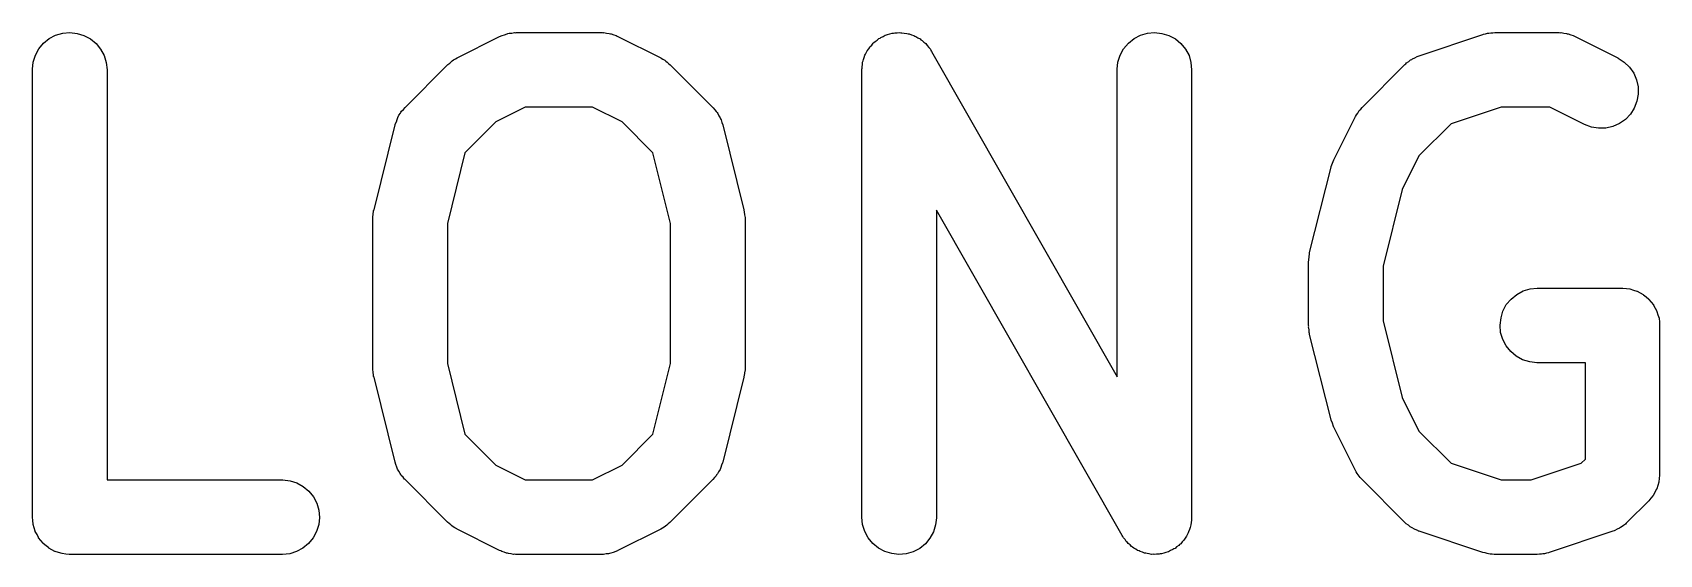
# Model space of a CAD drawing. Extents: x 1.2 to 20.5, y -8.3 to 2.7.
# Drawn here: x 12.5377 to 12.9679, y -6.0008 to -5.863 of the extents above; entities that cross this region are included whole.
import ezdxf

# ---------------------------------------------------------------- set-up
doc = ezdxf.new("R2010")
doc.units = 0
doc.header["$MEASUREMENT"] = 0
doc.layers.add('BLACK', color=7, linetype='CONTINUOUS')

msp = doc.modelspace()

# ---------------------------------------------------------------- linework, layer by layer
at = {"layer": 'BLACK', "linetype": 'CONTINUOUS'}
for p, q in [((12.5438, -5.86369), (12.5457, -5.86315)), ((12.5457, -5.86315), (12.5476, -5.86298)), ((12.5476, -5.86298), (12.5495, -5.86318)), ((12.5495, -5.86318), (12.5513, -5.86375)), ((12.6619, -5.86372), (12.6625, -5.86353)), ((12.6625, -5.86353), (12.6632, -5.86329)), ((12.6632, -5.86329), (12.6634, -5.86325)), ((12.6634, -5.86325), (12.6637, -5.86317)), ((12.6637, -5.86317), (12.6644, -5.8631)), ((12.6644, -5.8631), (12.6651, -5.86299)), ((12.6651, -5.86299), (12.6653, -5.86301)), ((12.6653, -5.86301), (12.6656, -5.86298)), ((12.6656, -5.86298), (12.6881, -5.86298)), ((12.6881, -5.86298), (12.6883, -5.86298)), ((12.6883, -5.86298), (12.6886, -5.86301)), ((12.6886, -5.86301), (12.6888, -5.863)), ((12.6888, -5.863), (12.6895, -5.86312)), ((12.6895, -5.86312), (12.6902, -5.86319)), ((12.6902, -5.86319), (12.6905, -5.86328)), ((12.6905, -5.86328), (12.6907, -5.86333)), ((12.6907, -5.86333), (12.6914, -5.86357)), ((12.6914, -5.86357), (12.692, -5.86377)), ((12.7632, -5.86369), (12.7635, -5.8636)), ((12.7635, -5.8636), (12.7638, -5.86347)), ((12.7638, -5.86347), (12.7644, -5.86333)), ((12.7644, -5.86333), (12.765, -5.86315)), ((12.765, -5.86315), (12.7654, -5.86312)), ((12.7654, -5.86312), (12.7657, -5.86305)), ((12.7657, -5.86305), (12.7663, -5.86304)), ((12.7663, -5.86304), (12.7669, -5.86298)), ((12.7669, -5.86298), (12.7673, -5.86301)), ((12.7673, -5.86301), (12.7676, -5.86301)), ((12.7676, -5.86301), (12.7682, -5.86311)), ((12.7682, -5.86311), (12.7689, -5.86318)), ((12.7689, -5.86318), (12.7692, -5.86328)), ((12.7692, -5.86328), (12.7695, -5.86333)), ((12.7695, -5.86333), (12.7701, -5.86356)), ((12.7701, -5.86356), (12.7707, -5.86375)), ((12.8307, -5.86369), (12.8325, -5.86315)), ((12.8325, -5.86315), (12.8344, -5.86298)), ((12.8344, -5.86298), (12.8363, -5.86318)), ((12.8363, -5.86318), (12.8382, -5.86375)), ((12.9044, -5.86911), (12.9212, -5.86348)), ((12.9212, -5.86348), (12.9214, -5.86344)), ((12.9214, -5.86344), (12.9219, -5.86333)), ((12.9219, -5.86333), (12.9224, -5.86317)), ((12.9224, -5.86317), (12.9228, -5.86313)), ((12.9228, -5.86313), (12.9233, -5.86304)), ((12.9233, -5.86304), (12.9238, -5.86303)), ((12.9238, -5.86303), (12.9244, -5.86298)), ((12.9244, -5.86298), (12.9412, -5.86298)), ((12.9412, -5.86298), (12.9414, -5.86298)), ((12.9414, -5.86298), (12.9417, -5.86301)), ((12.9417, -5.86301), (12.9419, -5.863)), ((12.9419, -5.863), (12.9426, -5.86312)), ((12.9426, -5.86312), (12.9433, -5.86319)), ((12.9433, -5.86319), (12.9435, -5.86328)), ((12.9435, -5.86328), (12.9438, -5.86333)), ((12.9438, -5.86333), (12.9445, -5.86357)), ((12.9445, -5.86357), (12.9451, -5.86377)), ((12.5385, -5.86894), (12.5394, -5.86726)), ((12.5394, -5.86726), (12.5406, -5.86579)), ((12.5406, -5.86579), (12.5421, -5.86458)), ((12.5421, -5.86458), (12.5438, -5.86369)), ((12.5513, -5.86375), (12.553, -5.86466)), ((12.553, -5.86466), (12.5545, -5.86589)), ((12.5545, -5.86589), (12.5557, -5.86737)), ((12.5557, -5.86737), (12.5566, -5.86907)), ((12.65, -5.86964), (12.6612, -5.86402)), ((12.6612, -5.86402), (12.6614, -5.86396)), ((12.6614, -5.86396), (12.6616, -5.86386)), ((12.6616, -5.86386), (12.6619, -5.86372)), ((12.692, -5.86377), (12.6923, -5.86391)), ((12.6923, -5.86391), (12.6925, -5.86402)), ((12.6925, -5.86402), (12.7038, -5.86964)), ((12.7581, -5.86834), (12.7584, -5.86781)), ((12.7584, -5.86781), (12.7588, -5.86726)), ((12.7588, -5.86726), (12.759, -5.86701)), ((12.759, -5.86701), (12.7591, -5.86673)), ((12.7591, -5.86673), (12.7596, -5.86627)), ((12.7596, -5.86627), (12.76, -5.86579)), ((12.76, -5.86579), (12.7602, -5.86558)), ((12.7602, -5.86558), (12.7605, -5.86534)), ((12.7605, -5.86534), (12.761, -5.86498)), ((12.761, -5.86498), (12.7615, -5.86458)), ((12.7615, -5.86458), (12.7618, -5.86443)), ((12.7618, -5.86443), (12.762, -5.86424)), ((12.762, -5.86424), (12.7626, -5.86399)), ((12.7626, -5.86399), (12.7632, -5.86369)), ((12.7707, -5.86375), (12.771, -5.8639)), ((12.771, -5.8639), (12.7713, -5.86402)), ((12.7713, -5.86402), (12.7718, -5.86436)), ((12.7718, -5.86436), (12.7724, -5.86466)), ((12.7724, -5.86466), (12.7726, -5.86487)), ((12.7726, -5.86487), (12.7729, -5.86505)), ((12.7729, -5.86505), (12.7734, -5.86548)), ((12.7734, -5.86548), (12.7739, -5.86589)), ((12.7739, -5.86589), (12.7741, -5.86614)), ((12.7741, -5.86614), (12.7743, -5.86637)), ((12.7743, -5.86637), (12.7747, -5.86689)), ((12.7747, -5.86689), (12.7751, -5.86737)), ((12.7751, -5.86737), (12.7752, -5.86767)), ((12.7752, -5.86767), (12.7754, -5.86794)), ((12.8253, -5.86894), (12.8262, -5.86726)), ((12.8262, -5.86726), (12.8275, -5.86579)), ((12.8275, -5.86579), (12.829, -5.86458)), ((12.829, -5.86458), (12.8307, -5.86369)), ((12.8382, -5.86375), (12.8399, -5.86466)), ((12.8399, -5.86466), (12.8413, -5.86589)), ((12.8413, -5.86589), (12.8426, -5.86737)), ((12.8426, -5.86737), (12.8435, -5.86907)), ((12.9451, -5.86377), (12.9454, -5.86391)), ((12.9454, -5.86391), (12.9456, -5.86402)), ((12.9456, -5.86402), (12.9569, -5.86964)), ((12.5377, -5.87268), (12.5379, -5.87077)), ((12.5379, -5.87077), (12.5385, -5.86894)), ((12.5566, -5.86907), (12.5572, -5.87091)), ((12.5572, -5.87091), (12.5574, -5.87282)), ((12.6362, -5.88273), (12.6474, -5.87149)), ((12.6474, -5.87149), (12.6475, -5.87139)), ((12.6475, -5.87139), (12.648, -5.87104)), ((12.648, -5.87104), (12.6484, -5.87066)), ((12.6484, -5.87066), (12.6487, -5.87045)), ((12.6487, -5.87045), (12.649, -5.87019)), ((12.649, -5.87019), (12.6495, -5.86994)), ((12.6495, -5.86994), (12.65, -5.86964)), ((12.7038, -5.86964), (12.7039, -5.8697)), ((12.7039, -5.8697), (12.7044, -5.87)), ((12.7044, -5.87), (12.7049, -5.87027)), ((12.7049, -5.87027), (12.7052, -5.87053)), ((12.7052, -5.87053), (12.7055, -5.87075)), ((12.7055, -5.87075), (12.7059, -5.87113)), ((12.7059, -5.87113), (12.7063, -5.87149)), ((12.7063, -5.87149), (12.7176, -5.88273)), ((12.7571, -5.87202), (12.7572, -5.8714)), ((12.7571, -5.87235), (12.7571, -5.87202)), ((12.7572, -5.87077), (12.7573, -5.87046)), ((12.7572, -5.8714), (12.7572, -5.87077)), ((12.7573, -5.87046), (12.7574, -5.87013)), ((12.7574, -5.87013), (12.7576, -5.86954)), ((12.7576, -5.86954), (12.7578, -5.86894)), ((12.7578, -5.86894), (12.758, -5.86865)), ((12.758, -5.86865), (12.7581, -5.86834)), ((12.7754, -5.86794), (12.8245, -5.95387)), ((12.8245, -5.87268), (12.8247, -5.87077)), ((12.8247, -5.87077), (12.8253, -5.86894)), ((12.8435, -5.86907), (12.844, -5.87091)), ((12.844, -5.87091), (12.8442, -5.87282)), ((12.8893, -5.88273), (12.9005, -5.87149)), ((12.9005, -5.87149), (12.9006, -5.87139)), ((12.9006, -5.87139), (12.9008, -5.87121)), ((12.9008, -5.87121), (12.901, -5.871)), ((12.901, -5.871), (12.9016, -5.87061)), ((12.9016, -5.87061), (12.9021, -5.87019)), ((12.9021, -5.87019), (12.9024, -5.87006)), ((12.9024, -5.87006), (12.9026, -5.86989)), ((12.9026, -5.86989), (12.9032, -5.86962)), ((12.9032, -5.86962), (12.9038, -5.86931)), ((12.9038, -5.86931), (12.9041, -5.86923)), ((12.9041, -5.86923), (12.9044, -5.86911)), ((12.9569, -5.86964), (12.957, -5.8697)), ((12.957, -5.8697), (12.9586, -5.87075)), ((12.9586, -5.87075), (12.96, -5.87209)), ((12.96, -5.87209), (12.9611, -5.87367)), ((12.5377, -5.87282), (12.5377, -5.87268)), ((12.5377, -5.99093), (12.5377, -5.87282)), ((12.5574, -5.87282), (12.5574, -5.98109)), ((12.757, -5.87268), (12.7571, -5.87235)), ((12.757, -5.87282), (12.757, -5.87268)), ((12.757, -5.99093), (12.757, -5.87282)), ((12.8245, -5.87282), (12.8245, -5.87268)), ((12.8245, -5.95387), (12.8245, -5.87282)), ((12.8442, -5.87282), (12.8442, -5.99093)), ((12.9611, -5.87367), (12.9618, -5.87543)), ((12.9618, -5.87543), (12.9623, -5.87731)), ((12.9623, -5.87923), (12.9619, -5.88112)), ((12.9623, -5.87731), (12.9623, -5.87923)), ((12.6343, -5.88537), (12.6346, -5.88481)), ((12.6346, -5.88481), (12.635, -5.88422)), ((12.635, -5.88422), (12.6351, -5.88399)), ((12.6351, -5.88399), (12.6353, -5.88374)), ((12.6353, -5.88374), (12.6358, -5.88325)), ((12.6358, -5.88325), (12.6362, -5.88273)), ((12.668, -5.88266), (12.6602, -5.88653)), ((12.6858, -5.88266), (12.668, -5.88266)), ((12.6936, -5.88653), (12.6858, -5.88266)), ((12.7176, -5.88273), (12.7177, -5.88283)), ((12.7177, -5.88283), (12.7181, -5.88335)), ((12.7181, -5.88335), (12.7185, -5.88385)), ((12.7185, -5.88385), (12.7187, -5.8841)), ((12.7187, -5.8841), (12.7189, -5.88433)), ((12.7189, -5.88433), (12.7192, -5.88492)), ((12.7192, -5.88492), (12.7195, -5.8855)), ((12.8875, -5.88517), (12.8878, -5.88471)), ((12.8878, -5.88471), (12.8881, -5.88422)), ((12.8881, -5.88422), (12.8883, -5.8839)), ((12.8883, -5.8839), (12.8885, -5.88356)), ((12.8885, -5.88356), (12.8889, -5.88316)), ((12.8889, -5.88316), (12.8893, -5.88273)), ((12.926, -5.88266), (12.9128, -5.88705)), ((12.9389, -5.88266), (12.926, -5.88266)), ((12.9481, -5.88725), (12.9389, -5.88266)), ((12.9602, -5.88453), (12.9589, -5.88591)), ((12.9612, -5.88291), (12.9602, -5.88453)), ((12.9619, -5.88112), (12.9612, -5.88291)), ((12.628, -5.9098), (12.6336, -5.88731)), ((12.6336, -5.88717), (12.6339, -5.88655)), ((12.6336, -5.88731), (12.6336, -5.88717)), ((12.6339, -5.88655), (12.6341, -5.88591)), ((12.6341, -5.88591), (12.6342, -5.88565)), ((12.6342, -5.88565), (12.6343, -5.88537)), ((12.6602, -5.88653), (12.652, -5.89473)), ((12.7017, -5.89473), (12.6936, -5.88653)), ((12.7195, -5.8855), (12.7196, -5.88578)), ((12.7196, -5.88578), (12.7198, -5.88604)), ((12.7198, -5.88604), (12.72, -5.88668)), ((12.72, -5.88668), (12.7202, -5.88731)), ((12.7202, -5.88731), (12.7258, -5.9098)), ((12.8818, -5.89654), (12.8874, -5.88529)), ((12.8874, -5.88529), (12.8875, -5.88517)), ((12.9128, -5.88705), (12.9043, -5.89552)), ((12.9499, -5.88794), (12.9481, -5.88725)), ((12.9518, -5.88826), (12.9499, -5.88794)), ((12.9537, -5.88821), (12.9518, -5.88826)), ((12.9556, -5.88779), (12.9537, -5.88821)), ((12.9573, -5.88702), (12.9556, -5.88779)), ((12.9589, -5.88591), (12.9573, -5.88702)), ((12.652, -5.89473), (12.6474, -5.9134)), ((12.7064, -5.9134), (12.7017, -5.89473)), ((12.8811, -5.89833), (12.8814, -5.89748)), ((12.8814, -5.89748), (12.8818, -5.89662)), ((12.8818, -5.89658), (12.8818, -5.89654)), ((12.8818, -5.89662), (12.8818, -5.89658)), ((12.9043, -5.89552), (12.8999, -5.90438)), ((12.8754, -5.92105), (12.8811, -5.89855)), ((12.8811, -5.89838), (12.8811, -5.89833)), ((12.8811, -5.89842), (12.8811, -5.89838)), ((12.8811, -5.89855), (12.8811, -5.89842)), ((12.8999, -5.90438), (12.8948, -5.92465)), ((12.6277, -5.9117), (12.6278, -5.91093)), ((12.6278, -5.91093), (12.6279, -5.91014)), ((12.6279, -5.90998), (12.628, -5.9098)), ((12.6279, -5.91014), (12.6279, -5.90998)), ((12.7258, -5.9098), (12.7258, -5.90994)), ((12.7258, -5.90994), (12.7259, -5.91011)), ((12.7259, -5.91011), (12.7259, -5.91028)), ((12.7259, -5.91028), (12.726, -5.91106)), ((12.8258, -5.99581), (12.7767, -5.90988)), ((12.7767, -5.90988), (12.7767, -5.99093)), ((12.6277, -5.91188), (12.6277, -5.9117)), ((12.6277, -5.91205), (12.6277, -5.91188)), ((12.6277, -5.91219), (12.6277, -5.91205)), ((12.6277, -5.95156), (12.6277, -5.91219)), ((12.6474, -5.9134), (12.6474, -5.95035)), ((12.7064, -5.95035), (12.7064, -5.9134)), ((12.726, -5.91106), (12.7261, -5.91184)), ((12.7261, -5.91184), (12.7261, -5.91202)), ((12.7261, -5.91202), (12.7261, -5.91219)), ((12.7261, -5.91219), (12.7261, -5.95156)), ((12.8751, -5.9233), (12.8752, -5.92313)), ((12.8751, -5.92344), (12.8751, -5.9233)), ((12.8751, -5.94031), (12.8751, -5.92344)), ((12.8752, -5.92295), (12.8753, -5.92217)), ((12.8752, -5.92313), (12.8752, -5.92295)), ((12.8753, -5.92217), (12.8754, -5.92139)), ((12.8754, -5.92123), (12.8754, -5.92105)), ((12.8754, -5.92139), (12.8754, -5.92123)), ((12.8948, -5.92465), (12.8948, -5.9391)), ((12.9287, -5.93333), (12.9302, -5.93211)), ((12.9302, -5.93211), (12.9319, -5.93121)), ((12.9319, -5.93121), (12.9337, -5.93066)), ((12.9337, -5.93066), (12.9356, -5.93047)), ((12.9356, -5.93047), (12.9581, -5.93047)), ((12.9581, -5.93047), (12.9582, -5.93047)), ((12.9582, -5.93047), (12.9582, -5.93047)), ((12.9582, -5.93047), (12.9582, -5.93047)), ((12.9582, -5.93047), (12.9582, -5.93047)), ((12.9582, -5.93047), (12.9592, -5.93057)), ((12.9592, -5.93057), (12.9601, -5.93067)), ((12.9601, -5.93067), (12.9601, -5.93068)), ((12.9601, -5.93068), (12.9601, -5.93068)), ((12.9601, -5.93068), (12.961, -5.93096)), ((12.961, -5.93096), (12.9619, -5.93124)), ((12.9619, -5.93124), (12.9619, -5.93126)), ((12.9619, -5.93126), (12.962, -5.93127)), ((12.962, -5.93127), (12.9628, -5.93171)), ((12.9628, -5.93171), (12.9636, -5.93215)), ((12.9636, -5.93215), (12.9636, -5.93217)), ((12.9636, -5.93217), (12.9637, -5.93219)), ((12.9637, -5.93219), (12.9644, -5.93279)), ((12.926, -5.93833), (12.9265, -5.9365)), ((12.9265, -5.9365), (12.9274, -5.93481)), ((12.9274, -5.93481), (12.9287, -5.93333)), ((12.9644, -5.93279), (12.9651, -5.93338)), ((12.9651, -5.93338), (12.9651, -5.9334)), ((12.9651, -5.9334), (12.9651, -5.93343)), ((12.9651, -5.93343), (12.9657, -5.93415)), ((12.9657, -5.93415), (12.9663, -5.93487)), ((12.9663, -5.93487), (12.9663, -5.9349)), ((12.9663, -5.9349), (12.9663, -5.93492)), ((12.9663, -5.93492), (12.9668, -5.93574)), ((12.9668, -5.93574), (12.9672, -5.93656)), ((12.9672, -5.93656), (12.9672, -5.93659)), ((12.9672, -5.93659), (12.9672, -5.93663)), ((12.9672, -5.93663), (12.9675, -5.93751)), ((12.8752, -5.94049), (12.8751, -5.94031)), ((12.8751, -5.94066), (12.8752, -5.94049)), ((12.8753, -5.94144), (12.8751, -5.94066)), ((12.8948, -5.9391), (12.8999, -5.95937)), ((12.9258, -5.94024), (12.926, -5.93833)), ((12.9259, -5.94216), (12.9258, -5.94024)), ((12.9675, -5.93751), (12.9678, -5.9384)), ((12.9678, -5.9384), (12.9678, -5.93843)), ((12.9678, -5.93843), (12.9678, -5.93847)), ((12.9678, -5.93847), (12.9679, -5.93939)), ((12.9679, -5.93939), (12.9679, -5.94031)), ((12.9679, -5.94031), (12.9679, -5.97968)), ((12.8753, -5.94222), (12.8753, -5.94144)), ((12.8754, -5.94239), (12.8753, -5.94222)), ((12.8754, -5.94257), (12.8754, -5.94239)), ((12.8754, -5.9427), (12.8754, -5.94257)), ((12.8811, -5.9652), (12.8754, -5.9427)), ((12.9265, -5.944), (12.9259, -5.94216)), ((12.9274, -5.9457), (12.9265, -5.944)), ((12.9286, -5.9472), (12.9274, -5.9457)), ((12.93, -5.94843), (12.9286, -5.9472)), ((12.9317, -5.94936), (12.93, -5.94843)), ((12.9336, -5.94994), (12.9317, -5.94936)), ((12.6277, -5.95174), (12.6277, -5.95156)), ((12.6277, -5.95191), (12.6277, -5.95174)), ((12.6278, -5.95269), (12.6277, -5.95191)), ((12.6279, -5.95347), (12.6278, -5.95269)), ((12.6279, -5.95364), (12.6279, -5.95347)), ((12.6279, -5.95381), (12.6279, -5.95364)), ((12.628, -5.95395), (12.6279, -5.95381)), ((12.6336, -5.97645), (12.628, -5.95395)), ((12.6474, -5.95035), (12.652, -5.96903)), ((12.7017, -5.96903), (12.7064, -5.95035)), ((12.7258, -5.95395), (12.7202, -5.97645)), ((12.7259, -5.95361), (12.7258, -5.95377)), ((12.7258, -5.95377), (12.7258, -5.95395)), ((12.726, -5.95283), (12.7259, -5.95361)), ((12.7261, -5.95205), (12.726, -5.95283)), ((12.7261, -5.95156), (12.7261, -5.9517)), ((12.7261, -5.9517), (12.7261, -5.95187)), ((12.7261, -5.95187), (12.7261, -5.95205)), ((12.9355, -5.95015), (12.9336, -5.94994)), ((12.9356, -5.95015), (12.9355, -5.95015)), ((12.9483, -5.95015), (12.9356, -5.95015)), ((12.9483, -5.97561), (12.9483, -5.95015)), ((12.8999, -5.95937), (12.9043, -5.96823)), ((12.8811, -5.96524), (12.8811, -5.9652)), ((12.8811, -5.96528), (12.8811, -5.96524)), ((12.8814, -5.96614), (12.8811, -5.96528)), ((12.8817, -5.96701), (12.8814, -5.96614)), ((12.652, -5.96903), (12.6602, -5.97722)), ((12.6936, -5.97722), (12.7017, -5.96903)), ((12.8817, -5.96704), (12.8817, -5.96701)), ((12.8817, -5.96709), (12.8817, -5.96704)), ((12.8818, -5.96721), (12.8817, -5.96709)), ((12.8874, -5.97846), (12.8818, -5.96721)), ((12.9043, -5.96823), (12.9128, -5.9767)), ((12.6338, -5.97707), (12.6336, -5.97645)), ((12.634, -5.97771), (12.6338, -5.97707)), ((12.6341, -5.97798), (12.634, -5.97771)), ((12.6342, -5.97825), (12.6341, -5.97798)), ((12.6346, -5.97883), (12.6342, -5.97825)), ((12.6349, -5.97942), (12.6346, -5.97883)), ((12.6351, -5.97965), (12.6349, -5.97942)), ((12.6352, -5.9799), (12.6351, -5.97965)), ((12.6602, -5.97722), (12.668, -5.98109)), ((12.6858, -5.98109), (12.6936, -5.97722)), ((12.7186, -5.97976), (12.7185, -5.98001)), ((12.7188, -5.97953), (12.7186, -5.97976)), ((12.7191, -5.97895), (12.7188, -5.97953)), ((12.7195, -5.97838), (12.7191, -5.97895)), ((12.7196, -5.9781), (12.7195, -5.97838)), ((12.7197, -5.97784), (12.7196, -5.9781)), ((12.7199, -5.9772), (12.7197, -5.97784)), ((12.7201, -5.97658), (12.7199, -5.9772)), ((12.7202, -5.97645), (12.7201, -5.97658)), ((12.8877, -5.97893), (12.8874, -5.97846)), ((12.888, -5.97942), (12.8877, -5.97893)), ((12.8882, -5.97974), (12.888, -5.97942)), ((12.8885, -5.98009), (12.8882, -5.97974)), ((12.9128, -5.9767), (12.926, -5.98109)), ((12.934, -5.98109), (12.9472, -5.9767)), ((12.9472, -5.9767), (12.9483, -5.97561)), ((12.9679, -5.97968), (12.9679, -5.97971)), ((12.9679, -5.97971), (12.9679, -5.97972)), ((12.9679, -5.97972), (12.9679, -5.97972)), ((12.9679, -5.97972), (12.9679, -5.97982)), ((12.5574, -5.98109), (12.6038, -5.98109)), ((12.6038, -5.98109), (12.6039, -5.98109)), ((12.6039, -5.98109), (12.6058, -5.9813)), ((12.6058, -5.9813), (12.6076, -5.98188)), ((12.6076, -5.98188), (12.6093, -5.98281)), ((12.6093, -5.98281), (12.6108, -5.98404)), ((12.6108, -5.98404), (12.612, -5.98554)), ((12.6357, -5.9804), (12.6352, -5.9799)), ((12.6361, -5.98092), (12.6357, -5.9804)), ((12.6362, -5.98102), (12.6361, -5.98092)), ((12.6474, -5.99227), (12.6362, -5.98102)), ((12.668, -5.98109), (12.6858, -5.98109)), ((12.7176, -5.98102), (12.7063, -5.99227)), ((12.718, -5.9805), (12.7176, -5.98102)), ((12.7185, -5.98001), (12.718, -5.9805)), ((12.8888, -5.98049), (12.8885, -5.98009)), ((12.8892, -5.98092), (12.8888, -5.98049)), ((12.8893, -5.98102), (12.8892, -5.98092)), ((12.9005, -5.99227), (12.8893, -5.98102)), ((12.926, -5.98109), (12.934, -5.98109)), ((12.9671, -5.98356), (12.9667, -5.98436)), ((12.9672, -5.98351), (12.9671, -5.98356)), ((12.9675, -5.9826), (12.9672, -5.98346)), ((12.9672, -5.98346), (12.9672, -5.98351)), ((12.9677, -5.98173), (12.9675, -5.9826)), ((12.9678, -5.98072), (12.9677, -5.98163)), ((12.9677, -5.98163), (12.9677, -5.98168)), ((12.9677, -5.98168), (12.9677, -5.98173)), ((12.9679, -5.97982), (12.9678, -5.98072)), ((12.612, -5.98554), (12.6129, -5.98724)), ((12.6129, -5.98724), (12.6134, -5.98909)), ((12.9651, -5.98664), (12.9594, -5.99227)), ((12.9656, -5.98594), (12.9651, -5.98664)), ((12.9662, -5.98524), (12.9656, -5.98594)), ((12.9663, -5.98516), (12.9662, -5.9852)), ((12.9662, -5.9852), (12.9662, -5.98524)), ((12.9667, -5.98436), (12.9663, -5.98516)), ((12.5378, -5.99185), (12.5377, -5.99093)), ((12.5379, -5.99278), (12.5378, -5.99185)), ((12.6134, -5.98909), (12.6136, -5.991)), ((12.6136, -5.991), (12.6134, -5.99291)), ((12.6479, -5.99262), (12.6474, -5.99227)), ((12.6483, -5.993), (12.6479, -5.99262)), ((12.7062, -5.99236), (12.7058, -5.99271)), ((12.7063, -5.99227), (12.7062, -5.99236)), ((12.7572, -5.99284), (12.757, -5.99093)), ((12.7767, -5.99107), (12.7765, -5.99298)), ((12.7767, -5.99093), (12.7767, -5.99107)), ((12.8441, -5.99235), (12.844, -5.99298)), ((12.8442, -5.99173), (12.8441, -5.99235)), ((12.8442, -5.99093), (12.8442, -5.99107)), ((12.8442, -5.99107), (12.8442, -5.9914)), ((12.8442, -5.9914), (12.8442, -5.99173)), ((12.9007, -5.99245), (12.9005, -5.99227)), ((12.9009, -5.99266), (12.9007, -5.99245)), ((12.9015, -5.99306), (12.9009, -5.99266)), ((12.9591, -5.99254), (12.9589, -5.99275)), ((12.9593, -5.99236), (12.9591, -5.99254)), ((12.9594, -5.99227), (12.9593, -5.99236)), ((12.5379, -5.99281), (12.5379, -5.99278)), ((12.5379, -5.99284), (12.5379, -5.99281)), ((12.5381, -5.99373), (12.5379, -5.99284)), ((12.5384, -5.99462), (12.5381, -5.99373)), ((12.5384, -5.99465), (12.5384, -5.99462)), ((12.5384, -5.99468), (12.5384, -5.99465)), ((12.5389, -5.9955), (12.5384, -5.99468)), ((12.5393, -5.99632), (12.5389, -5.9955)), ((12.5393, -5.99635), (12.5393, -5.99632)), ((12.5393, -5.99638), (12.5393, -5.99635)), ((12.5399, -5.9971), (12.5393, -5.99638)), ((12.6119, -5.99643), (12.6107, -5.99791)), ((12.6128, -5.99474), (12.6119, -5.99643)), ((12.6134, -5.99291), (12.6128, -5.99474)), ((12.6486, -5.99323), (12.6483, -5.993)), ((12.6489, -5.99349), (12.6486, -5.99323)), ((12.6494, -5.99375), (12.6489, -5.99349)), ((12.6499, -5.99405), (12.6494, -5.99375)), ((12.65, -5.99411), (12.6499, -5.99405)), ((12.6612, -5.99973), (12.65, -5.99411)), ((12.7038, -5.99411), (12.6925, -5.99973)), ((12.7043, -5.99382), (12.7038, -5.99411)), ((12.7047, -5.99356), (12.7043, -5.99382)), ((12.7051, -5.99331), (12.7047, -5.99356)), ((12.7054, -5.99309), (12.7051, -5.99331)), ((12.7058, -5.99271), (12.7054, -5.99309)), ((12.7578, -5.99468), (12.7572, -5.99284)), ((12.7587, -5.99638), (12.7578, -5.99468)), ((12.7599, -5.99787), (12.7587, -5.99638)), ((12.775, -5.99649), (12.7738, -5.99796)), ((12.7759, -5.99481), (12.775, -5.99649)), ((12.7765, -5.99298), (12.7759, -5.99481)), ((12.826, -5.99608), (12.8258, -5.99581)), ((12.8262, -5.99638), (12.826, -5.99608)), ((12.8266, -5.99687), (12.8262, -5.99638)), ((12.8269, -5.99738), (12.8266, -5.99687)), ((12.8423, -5.99675), (12.8421, -5.99702)), ((12.8425, -5.99649), (12.8423, -5.99675)), ((12.8428, -5.99594), (12.8425, -5.99649)), ((12.8431, -5.99541), (12.8428, -5.99594)), ((12.8433, -5.9951), (12.8431, -5.99541)), ((12.8434, -5.99481), (12.8433, -5.9951)), ((12.8436, -5.99421), (12.8434, -5.99481)), ((12.8438, -5.99362), (12.8436, -5.99421)), ((12.8439, -5.99329), (12.8438, -5.99362)), ((12.844, -5.99298), (12.8439, -5.99329)), ((12.902, -5.99349), (12.9015, -5.99306)), ((12.9023, -5.99362), (12.902, -5.99349)), ((12.9025, -5.99379), (12.9023, -5.99362)), ((12.9031, -5.99408), (12.9025, -5.99379)), ((12.9037, -5.99439), (12.9031, -5.99408)), ((12.904, -5.99448), (12.9037, -5.99439)), ((12.9042, -5.9946), (12.904, -5.99448)), ((12.9044, -5.99464), (12.9042, -5.9946)), ((12.9212, -6.00027), (12.9044, -5.99464)), ((12.9556, -5.99464), (12.9387, -6.00027)), ((12.9559, -5.99453), (12.9556, -5.99464)), ((12.9561, -5.99445), (12.9559, -5.99453)), ((12.9567, -5.99414), (12.9561, -5.99445)), ((12.9573, -5.99386), (12.9567, -5.99414)), ((12.9576, -5.99369), (12.9573, -5.99386)), ((12.9578, -5.99356), (12.9576, -5.99369)), ((12.9584, -5.99314), (12.9578, -5.99356)), ((12.9589, -5.99275), (12.9584, -5.99314)), ((12.5405, -5.99782), (12.5399, -5.9971)), ((12.5405, -5.99784), (12.5405, -5.99782)), ((12.5405, -5.99787), (12.5405, -5.99784)), ((12.5413, -5.99846), (12.5405, -5.99787)), ((12.542, -5.99905), (12.5413, -5.99846)), ((12.542, -5.99907), (12.542, -5.99905)), ((12.542, -5.99909), (12.542, -5.99907)), ((12.5428, -5.99953), (12.542, -5.99909)), ((12.5436, -5.99998), (12.5428, -5.99953)), ((12.5437, -5.99999), (12.5436, -5.99998)), ((12.5437, -6), (12.5437, -5.99999)), ((12.5446, -6.00028), (12.5437, -6)), ((12.5455, -6.00056), (12.5446, -6.00028)), ((12.5455, -6.00057), (12.5455, -6.00056)), ((12.5455, -6.00056), (12.5455, -6.00056)), ((12.5465, -6.00067), (12.5455, -6.00057)), ((12.5474, -6.00077), (12.5465, -6.00067)), ((12.5475, -6.00077), (12.5474, -6.00077)), ((12.6038, -6.00077), (12.5475, -6.00077)), ((12.5475, -6.00077), (12.5475, -6.00077)), ((12.5475, -6.00077), (12.5475, -6.00077)), ((12.5475, -6.00077), (12.5475, -6.00077)), ((12.6057, -6.00059), (12.6038, -6.00077)), ((12.6075, -6.00003), (12.6057, -6.00059)), ((12.6092, -5.99913), (12.6075, -6.00003)), ((12.6107, -5.99791), (12.6092, -5.99913)), ((12.6615, -5.99984), (12.6612, -5.99973)), ((12.6618, -5.99998), (12.6615, -5.99984)), ((12.6624, -6.00018), (12.6618, -5.99998)), ((12.663, -6.00042), (12.6624, -6.00018)), ((12.6633, -6.00047), (12.663, -6.00042)), ((12.6636, -6.00056), (12.6633, -6.00047)), ((12.6643, -6.00063), (12.6636, -6.00056)), ((12.6649, -6.00075), (12.6643, -6.00063)), ((12.6652, -6.00074), (12.6649, -6.00075)), ((12.6655, -6.00077), (12.6652, -6.00074)), ((12.6656, -6.00077), (12.6655, -6.00077)), ((12.6881, -6.00077), (12.6656, -6.00077)), ((12.6884, -6.00075), (12.6881, -6.00077)), ((12.6887, -6.00076), (12.6884, -6.00075)), ((12.6894, -6.00065), (12.6887, -6.00076)), ((12.69, -6.00059), (12.6894, -6.00065)), ((12.6903, -6.0005), (12.69, -6.00059)), ((12.6906, -6.00046), (12.6903, -6.0005)), ((12.6912, -6.00023), (12.6906, -6.00046)), ((12.6919, -6.00003), (12.6912, -6.00023)), ((12.6921, -5.99989), (12.6919, -6.00003)), ((12.6924, -5.99979), (12.6921, -5.99989)), ((12.6925, -5.99973), (12.6924, -5.99979)), ((12.7614, -5.99909), (12.7599, -5.99787)), ((12.7631, -6), (12.7614, -5.99909)), ((12.7649, -6.00057), (12.7631, -6)), ((12.7668, -6.00077), (12.7649, -6.00057)), ((12.7687, -6.0006), (12.7668, -6.00077)), ((12.7706, -6.00006), (12.7687, -6.0006)), ((12.7723, -5.99917), (12.7706, -6.00006)), ((12.7738, -5.99796), (12.7723, -5.99917)), ((12.8272, -5.99761), (12.8269, -5.99738)), ((12.8274, -5.99787), (12.8272, -5.99761)), ((12.8279, -5.99827), (12.8274, -5.99787)), ((12.8283, -5.9987), (12.8279, -5.99827)), ((12.8286, -5.99888), (12.8283, -5.9987)), ((12.8289, -5.99909), (12.8286, -5.99888)), ((12.8294, -5.99939), (12.8289, -5.99909)), ((12.8299, -5.99973), (12.8294, -5.99939)), ((12.8303, -5.99985), (12.8299, -5.99973)), ((12.8306, -6), (12.8303, -5.99985)), ((12.8312, -6.00019), (12.8306, -6)), ((12.8317, -6.00042), (12.8312, -6.00019)), ((12.8321, -6.00047), (12.8317, -6.00042)), ((12.8324, -6.00057), (12.8321, -6.00047)), ((12.833, -6.00064), (12.8324, -6.00057)), ((12.8336, -6.00075), (12.833, -6.00064)), ((12.834, -6.00074), (12.8336, -6.00075)), ((12.8343, -6.00077), (12.834, -6.00074)), ((12.8349, -6.00072), (12.8343, -6.00077)), ((12.8356, -6.0007), (12.8349, -6.00072)), ((12.8359, -6.00063), (12.8356, -6.0007)), ((12.8362, -6.0006), (12.8359, -6.00063)), ((12.8368, -6.00042), (12.8362, -6.0006)), ((12.8374, -6.00028), (12.8368, -6.00042)), ((12.8377, -6.00015), (12.8374, -6.00028)), ((12.8381, -6.00006), (12.8377, -6.00015)), ((12.8386, -5.99976), (12.8381, -6.00006)), ((12.8392, -5.99951), (12.8386, -5.99976)), ((12.8395, -5.99932), (12.8392, -5.99951)), ((12.8398, -5.99917), (12.8395, -5.99932)), ((12.8402, -5.99877), (12.8398, -5.99917)), ((12.8408, -5.99841), (12.8402, -5.99877)), ((12.841, -5.99817), (12.8408, -5.99841)), ((12.8413, -5.99796), (12.841, -5.99817)), ((12.8417, -5.99748), (12.8413, -5.99796)), ((12.8421, -5.99702), (12.8417, -5.99748)), ((12.9218, -6.00039), (12.9212, -6.00027)), ((12.9223, -6.00056), (12.9218, -6.00039)), ((12.9227, -6.0006), (12.9223, -6.00056)), ((12.9231, -6.00069), (12.9227, -6.0006)), ((12.9237, -6.00071), (12.9231, -6.00069)), ((12.9242, -6.00077), (12.9237, -6.00071)), ((12.9244, -6.00077), (12.9242, -6.00077)), ((12.9356, -6.00077), (12.9244, -6.00077)), ((12.9362, -6.00072), (12.9356, -6.00077)), ((12.9367, -6.00071), (12.9362, -6.00072)), ((12.9371, -6.00063), (12.9367, -6.00071)), ((12.9375, -6.00059), (12.9371, -6.00063)), ((12.938, -6.00043), (12.9375, -6.00059)), ((12.9386, -6.00031), (12.938, -6.00043)), ((12.9387, -6.00027), (12.9386, -6.00031))]:
    msp.add_line(p, q, dxfattribs=at)

doc.saveas('drawing.dxf')
